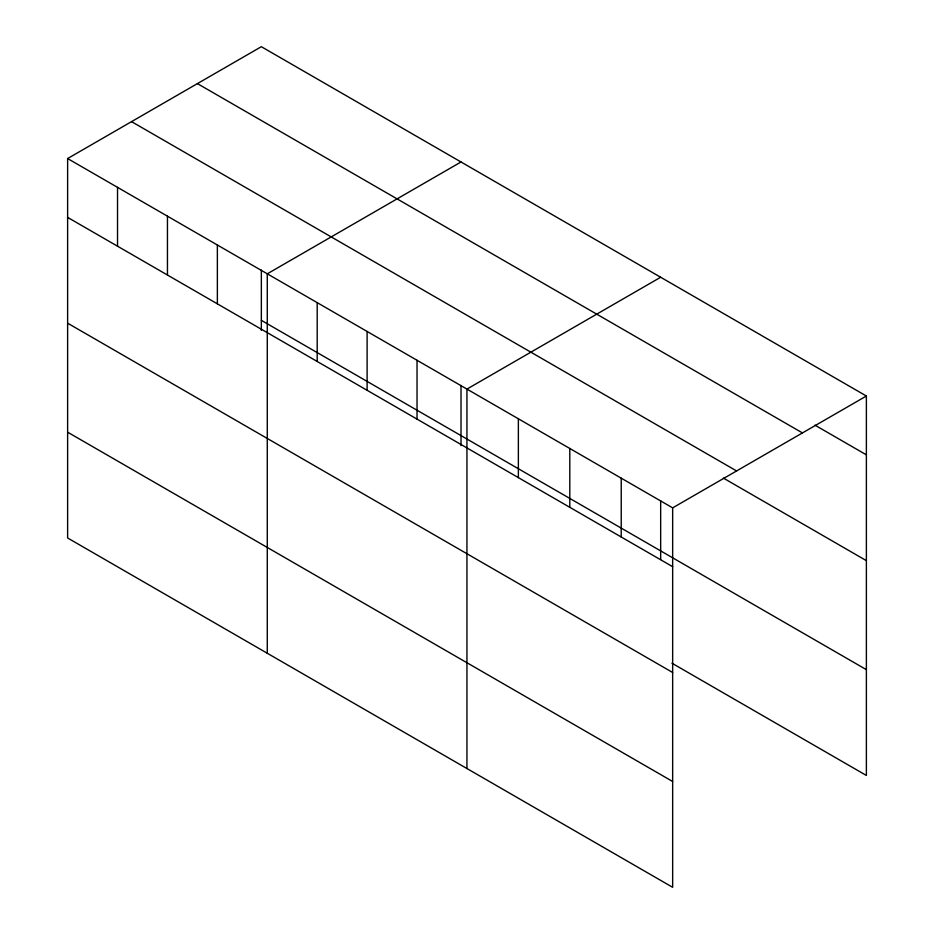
<?xml version="1.0" encoding="UTF-8"?>
<svg xmlns="http://www.w3.org/2000/svg" width="934" height="934" viewBox="0 0 934 934"><rect width="100%" height="100%" fill="white"/><g stroke="black" fill="none" stroke-linecap="round" stroke-linejoin="round"><path stroke-width="1.4" d="M67.622 158.547L672.655 507.863L672.655 887.3L67.622 537.984L67.622 158.547L261.345 46.7L866.378 396.016L866.378 775.454L671.955 663.198M461.011 161.979L267.276 273.825L267.276 653.263M660.665 277.246L466.942 389.093L466.942 768.53M672.655 507.863L866.378 396.016M814.95 425.157L866.378 454.846M197.413 83.605L802.446 432.921M131.554 121.642L736.587 470.946M723.383 478.091L866.378 560.645M261.345 320.339L866.378 669.655M67.622 217.388L672.655 566.693M67.622 323.187L672.655 672.492M67.622 432.185L672.655 781.501M660.665 500.682L660.665 559.466M621.227 478.173L621.227 537.003M569.798 448.472L569.798 507.314M518.37 418.782L518.37 477.624M461.011 385.415L461.011 445.623M417.031 360.279L417.031 419.109M367.109 331.453L367.109 390.295M317.198 302.639L317.198 361.481M261.345 270.136L261.345 330.344M217.365 245L217.365 303.842M167.455 216.186L167.455 275.016M117.532 187.36L117.532 246.202"/></g></svg>
